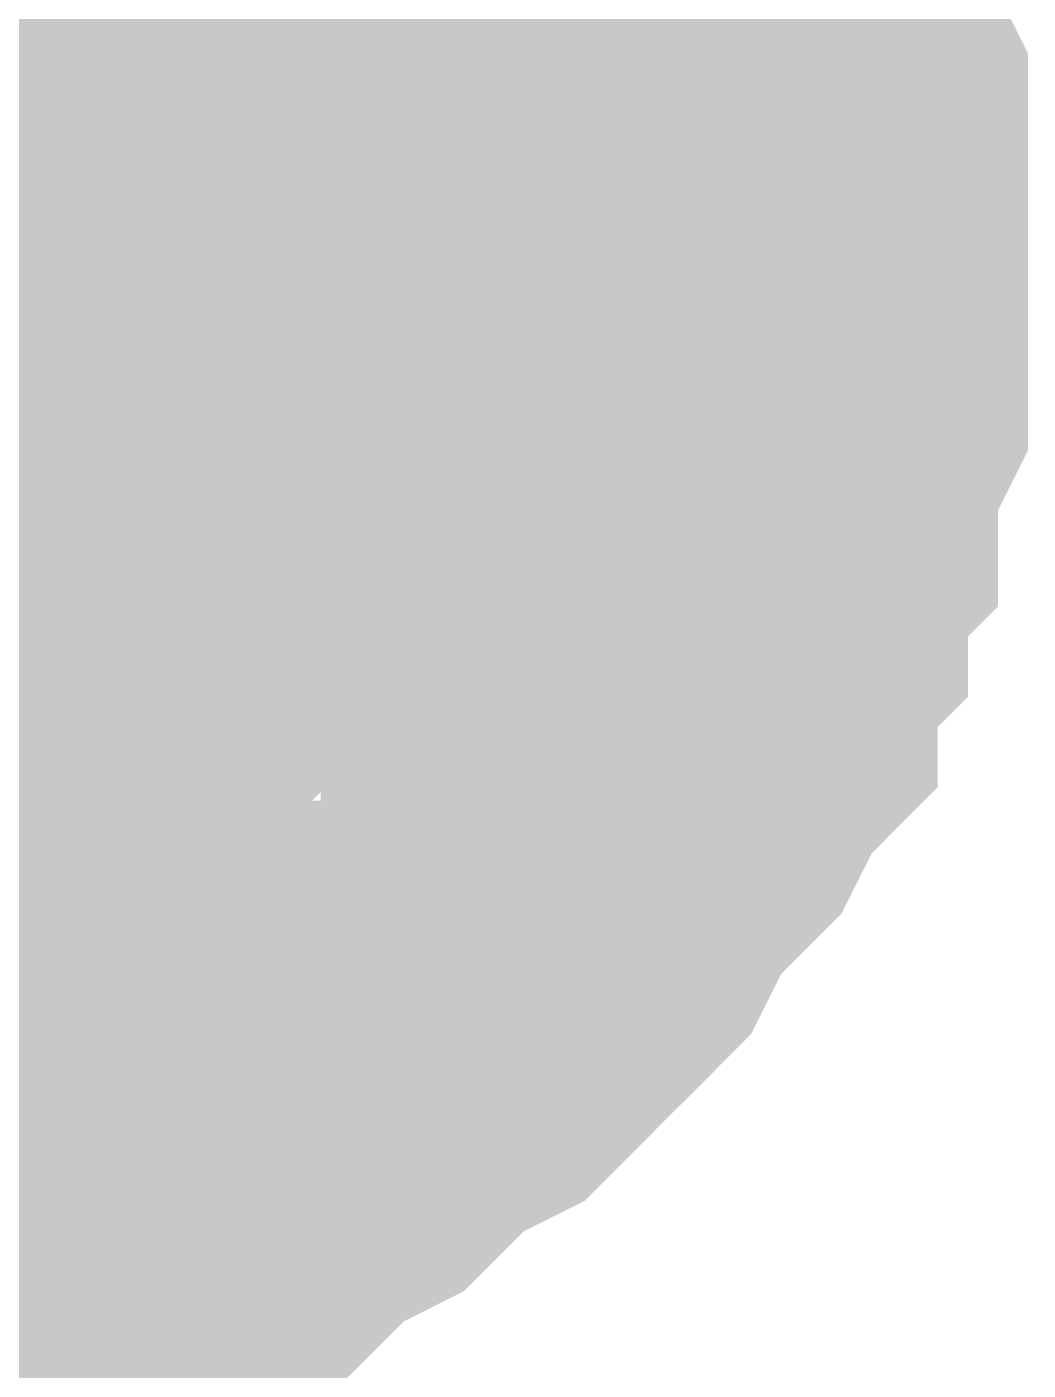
# Model space of a CAD drawing. Header units: inches. Extents: x 0 to 841, y 0 to 594.
# Drawn here: x 505.176 to 505.922, y 231.664 to 232.665 of the extents above; entities that cross this region are included whole.
import ezdxf

# ---------------------------------------------------------------- set-up
doc = ezdxf.new("R2010")
doc.units = ezdxf.units.IN
doc.layers.add('Sheet', color=255, linetype='Continuous')

msp = doc.modelspace()

# ---------------------------------------------------------------- linework, layer by layer
at = {"layer": 'Sheet'}
for points in [[(505.0087, 237.4832, 0.7493, 0.7493, 0), (505.0087, 232.4973, 0.7493, 0.7493, 0)], [(505.6825, 232.8566, 0.2997, 0.2997, 0), (505.7049, 232.8117, 0.2997, 0.2997, 0), (505.7049, 232.7892, 0.2997, 0.2997, 0), (505.7274, 232.7443, 0.2997, 0.2997, 0), (505.7274, 232.7219, 0.2997, 0.2997, 0), (505.7498, 232.677, 0.2997, 0.2997, 0), (505.7498, 232.6545, 0.2997, 0.2997, 0), (505.7723, 232.6096, 0.2997, 0.2997, 0), (505.7723, 232.5647, 0.2997, 0.2997, 0), (505.7723, 232.5422, 0.2997, 0.2997, 0), (505.7723, 232.4973, 0.2997, 0.2997, 0)], [(505.6825, 232.8566, 0.2997, 0.2997, 0), (505.7049, 232.8117, 0.2997, 0.2997, 0), (505.7049, 232.7892, 0.2997, 0.2997, 0), (505.7274, 232.7443, 0.2997, 0.2997, 0), (505.7274, 232.7219, 0.2997, 0.2997, 0), (505.7498, 232.677, 0.2997, 0.2997, 0), (505.7498, 232.6545, 0.2997, 0.2997, 0), (505.7723, 232.6096, 0.2997, 0.2997, 0), (505.7723, 232.5647, 0.2997, 0.2997, 0), (505.7723, 232.5422, 0.2997, 0.2997, 0), (505.7723, 232.4973, 0.2997, 0.2997, 0)], [(505.6825, 232.8566, 0.2997, 0.2997, 0), (505.7049, 232.8117, 0.2997, 0.2997, 0), (505.7049, 232.7892, 0.2997, 0.2997, 0), (505.7274, 232.7443, 0.2997, 0.2997, 0), (505.7274, 232.7219, 0.2997, 0.2997, 0), (505.7498, 232.677, 0.2997, 0.2997, 0), (505.7498, 232.6545, 0.2997, 0.2997, 0), (505.7723, 232.6096, 0.2997, 0.2997, 0), (505.7723, 232.5647, 0.2997, 0.2997, 0), (505.7723, 232.5422, 0.2997, 0.2997, 0), (505.7723, 232.4973, 0.2997, 0.2997, 0)], [(505.6825, 232.8566, 0.2997, 0.2997, 0), (505.7049, 232.8117, 0.2997, 0.2997, 0), (505.7049, 232.7892, 0.2997, 0.2997, 0), (505.7274, 232.7443, 0.2997, 0.2997, 0), (505.7274, 232.7219, 0.2997, 0.2997, 0), (505.7498, 232.677, 0.2997, 0.2997, 0), (505.7498, 232.6545, 0.2997, 0.2997, 0), (505.7723, 232.6096, 0.2997, 0.2997, 0), (505.7723, 232.5647, 0.2997, 0.2997, 0), (505.7723, 232.5422, 0.2997, 0.2997, 0), (505.7723, 232.4973, 0.2997, 0.2997, 0)], [(505.3681, 232.8342, 0.2997, 0.2997, 0), (505.3905, 232.8117, 0.2997, 0.2997, 0), (505.413, 232.7892, 0.2997, 0.2997, 0), (505.413, 232.7668, 0.2997, 0.2997, 0), (505.4354, 232.7443, 0.2997, 0.2997, 0), (505.4354, 232.7219, 0.2997, 0.2997, 0), (505.4579, 232.6994, 0.2997, 0.2997, 0), (505.4579, 232.677, 0.2997, 0.2997, 0), (505.4803, 232.677, 0.2997, 0.2997, 0), (505.4803, 232.632, 0.2997, 0.2997, 0), (505.4803, 232.6096, 0.2997, 0.2997, 0), (505.5028, 232.5871, 0.2997, 0.2997, 0), (505.5028, 232.5647, 0.2997, 0.2997, 0), (505.5028, 232.5422, 0.2997, 0.2997, 0), (505.5028, 232.5197, 0.2997, 0.2997, 0), (505.5028, 232.4973, 0.2997, 0.2997, 0)], [(505.3681, 232.8342, 0.2997, 0.2997, 0), (505.3905, 232.8117, 0.2997, 0.2997, 0), (505.413, 232.7892, 0.2997, 0.2997, 0), (505.413, 232.7668, 0.2997, 0.2997, 0), (505.4354, 232.7443, 0.2997, 0.2997, 0), (505.4354, 232.7219, 0.2997, 0.2997, 0), (505.4579, 232.6994, 0.2997, 0.2997, 0), (505.4579, 232.677, 0.2997, 0.2997, 0), (505.4803, 232.677, 0.2997, 0.2997, 0), (505.4803, 232.632, 0.2997, 0.2997, 0), (505.4803, 232.6096, 0.2997, 0.2997, 0), (505.5028, 232.5871, 0.2997, 0.2997, 0), (505.5028, 232.5647, 0.2997, 0.2997, 0), (505.5028, 232.5422, 0.2997, 0.2997, 0), (505.5028, 232.5197, 0.2997, 0.2997, 0), (505.5028, 232.4973, 0.2997, 0.2997, 0)], [(505.3681, 232.8342, 0.2997, 0.2997, 0), (505.3905, 232.8117, 0.2997, 0.2997, 0), (505.413, 232.7892, 0.2997, 0.2997, 0), (505.413, 232.7668, 0.2997, 0.2997, 0), (505.4354, 232.7443, 0.2997, 0.2997, 0), (505.4354, 232.7219, 0.2997, 0.2997, 0), (505.4579, 232.6994, 0.2997, 0.2997, 0), (505.4579, 232.677, 0.2997, 0.2997, 0), (505.4803, 232.677, 0.2997, 0.2997, 0), (505.4803, 232.632, 0.2997, 0.2997, 0), (505.4803, 232.6096, 0.2997, 0.2997, 0), (505.5028, 232.5871, 0.2997, 0.2997, 0), (505.5028, 232.5647, 0.2997, 0.2997, 0), (505.5028, 232.5422, 0.2997, 0.2997, 0), (505.5028, 232.5197, 0.2997, 0.2997, 0), (505.5028, 232.4973, 0.2997, 0.2997, 0)], [(495.015, 232.4973, 0.7493, 0.7493, 0), (505.0087, 232.4973, 0.7493, 0.7493, 0)], [(505.0087, 232.4973, 0.7493, 0.7493, 0), (505.0087, 226.9948, 0.7493, 0.7493, 0)], [(505.4354, 232.7219, 0.0991, 0.0991, 0), (505.4579, 232.6994, 0.0991, 0.0991, 0), (505.4579, 232.677, 0.0991, 0.0991, 0), (505.4803, 232.677, 0.0991, 0.0991, 0), (505.4803, 232.632, 0.0991, 0.0991, 0), (505.4803, 232.6096, 0.0991, 0.0991, 0), (505.5028, 232.5871, 0.0991, 0.0991, 0), (505.5028, 232.5647, 0.0991, 0.0991, 0), (505.5028, 232.5422, 0.0991, 0.0991, 0), (505.5028, 232.5197, 0.0991, 0.0991, 0), (505.5028, 232.4973, 0.0991, 0.0991, 0)], [(505.4354, 232.7219, 0.0991, 0.0991, 0), (505.4579, 232.6994, 0.0991, 0.0991, 0), (505.4579, 232.677, 0.0991, 0.0991, 0), (505.4803, 232.677, 0.0991, 0.0991, 0), (505.4803, 232.632, 0.0991, 0.0991, 0), (505.4803, 232.6096, 0.0991, 0.0991, 0), (505.5028, 232.5871, 0.0991, 0.0991, 0), (505.5028, 232.5647, 0.0991, 0.0991, 0), (505.5028, 232.5422, 0.0991, 0.0991, 0), (505.5028, 232.5197, 0.0991, 0.0991, 0), (505.5028, 232.4973, 0.0991, 0.0991, 0)], [(505.4354, 232.7219, 0.0991, 0.0991, 0), (505.4579, 232.6994, 0.0991, 0.0991, 0), (505.4579, 232.677, 0.0991, 0.0991, 0), (505.4803, 232.677, 0.0991, 0.0991, 0), (505.4803, 232.632, 0.0991, 0.0991, 0), (505.4803, 232.6096, 0.0991, 0.0991, 0), (505.5028, 232.5871, 0.0991, 0.0991, 0), (505.5028, 232.5647, 0.0991, 0.0991, 0), (505.5028, 232.5422, 0.0991, 0.0991, 0), (505.5028, 232.5197, 0.0991, 0.0991, 0), (505.5028, 232.4973, 0.0991, 0.0991, 0)], [(505.7274, 232.7219, 0.0991, 0.0991, 0), (505.7498, 232.677, 0.0991, 0.0991, 0), (505.7498, 232.6545, 0.0991, 0.0991, 0), (505.7723, 232.6096, 0.0991, 0.0991, 0), (505.7723, 232.5647, 0.0991, 0.0991, 0), (505.7723, 232.5422, 0.0991, 0.0991, 0), (505.7723, 232.4973, 0.0991, 0.0991, 0)], [(505.7274, 232.7219, 0.0991, 0.0991, 0), (505.7498, 232.677, 0.0991, 0.0991, 0), (505.7498, 232.6545, 0.0991, 0.0991, 0), (505.7723, 232.6096, 0.0991, 0.0991, 0), (505.7723, 232.5647, 0.0991, 0.0991, 0), (505.7723, 232.5422, 0.0991, 0.0991, 0), (505.7723, 232.4973, 0.0991, 0.0991, 0)], [(505.7274, 232.7219, 0.0991, 0.0991, 0), (505.7498, 232.677, 0.0991, 0.0991, 0), (505.7498, 232.6545, 0.0991, 0.0991, 0), (505.7723, 232.6096, 0.0991, 0.0991, 0), (505.7723, 232.5647, 0.0991, 0.0991, 0), (505.7723, 232.5422, 0.0991, 0.0991, 0), (505.7723, 232.4973, 0.0991, 0.0991, 0)], [(505.7274, 232.7219, 0.0991, 0.0991, 0), (505.7498, 232.677, 0.0991, 0.0991, 0), (505.7498, 232.6545, 0.0991, 0.0991, 0), (505.7723, 232.6096, 0.0991, 0.0991, 0), (505.7723, 232.5647, 0.0991, 0.0991, 0), (505.7723, 232.5422, 0.0991, 0.0991, 0), (505.7723, 232.4973, 0.0991, 0.0991, 0)], [(505.7723, 232.4973, 0.2997, 0.2997, 0), (505.7723, 232.4524, 0.2997, 0.2997, 0), (505.7723, 232.4074, 0.2997, 0.2997, 0), (505.7723, 232.385, 0.2997, 0.2997, 0), (505.7498, 232.3401, 0.2997, 0.2997, 0), (505.7498, 232.2951, 0.2997, 0.2997, 0), (505.7274, 232.2727, 0.2997, 0.2997, 0), (505.7274, 232.2278, 0.2997, 0.2997, 0), (505.7049, 232.2053, 0.2997, 0.2997, 0), (505.7049, 232.1604, 0.2997, 0.2997, 0), (505.6825, 232.1379, 0.2997, 0.2997, 0), (505.66, 232.093, 0.2997, 0.2997, 0), (505.6376, 232.0706, 0.2997, 0.2997, 0), (505.6151, 232.0481, 0.2997, 0.2997, 0), (505.5926, 232.0032, 0.2997, 0.2997, 0), (505.5702, 231.9807, 0.2997, 0.2997, 0), (505.5477, 231.9583, 0.2997, 0.2997, 0), (505.5253, 231.9358, 0.2997, 0.2997, 0), (505.5028, 231.9133, 0.2997, 0.2997, 0), (505.4579, 231.8909, 0.2997, 0.2997, 0), (505.4354, 231.8684, 0.2997, 0.2997, 0), (505.413, 231.846, 0.2997, 0.2997, 0), (505.3681, 231.8235, 0.2997, 0.2997, 0), (505.3456, 231.801, 0.2997, 0.2997, 0), (505.3007, 231.801, 0.2997, 0.2997, 0), (505.2782, 231.7786, 0.2997, 0.2997, 0), (505.2333, 231.7786, 0.2997, 0.2997, 0), (505.2109, 231.7561, 0.2997, 0.2997, 0), (505.1659, 231.7561, 0.2997, 0.2997, 0), (505.121, 231.7337, 0.2997, 0.2997, 0), (505.0986, 231.7337, 0.2997, 0.2997, 0), (505.0536, 231.7337, 0.2997, 0.2997, 0), (505.0087, 231.7337, 0.2997, 0.2997, 0)], [(505.7723, 232.4973, 0.2997, 0.2997, 0), (505.7723, 232.4524, 0.2997, 0.2997, 0), (505.7723, 232.4074, 0.2997, 0.2997, 0), (505.7723, 232.385, 0.2997, 0.2997, 0), (505.7498, 232.3401, 0.2997, 0.2997, 0), (505.7498, 232.2951, 0.2997, 0.2997, 0), (505.7274, 232.2727, 0.2997, 0.2997, 0), (505.7274, 232.2278, 0.2997, 0.2997, 0), (505.7049, 232.2053, 0.2997, 0.2997, 0), (505.7049, 232.1604, 0.2997, 0.2997, 0), (505.6825, 232.1379, 0.2997, 0.2997, 0), (505.66, 232.093, 0.2997, 0.2997, 0), (505.6376, 232.0706, 0.2997, 0.2997, 0), (505.6151, 232.0481, 0.2997, 0.2997, 0), (505.5926, 232.0032, 0.2997, 0.2997, 0), (505.5702, 231.9807, 0.2997, 0.2997, 0), (505.5477, 231.9583, 0.2997, 0.2997, 0), (505.5253, 231.9358, 0.2997, 0.2997, 0), (505.5028, 231.9133, 0.2997, 0.2997, 0), (505.4579, 231.8909, 0.2997, 0.2997, 0), (505.4354, 231.8684, 0.2997, 0.2997, 0), (505.413, 231.846, 0.2997, 0.2997, 0), (505.3681, 231.8235, 0.2997, 0.2997, 0), (505.3456, 231.801, 0.2997, 0.2997, 0), (505.3007, 231.801, 0.2997, 0.2997, 0), (505.2782, 231.7786, 0.2997, 0.2997, 0), (505.2333, 231.7786, 0.2997, 0.2997, 0), (505.2109, 231.7561, 0.2997, 0.2997, 0), (505.1659, 231.7561, 0.2997, 0.2997, 0), (505.121, 231.7337, 0.2997, 0.2997, 0), (505.0986, 231.7337, 0.2997, 0.2997, 0), (505.0536, 231.7337, 0.2997, 0.2997, 0), (505.0087, 231.7337, 0.2997, 0.2997, 0)], [(505.7723, 232.4973, 0.2997, 0.2997, 0), (505.7723, 232.4524, 0.2997, 0.2997, 0), (505.7723, 232.4074, 0.2997, 0.2997, 0), (505.7723, 232.385, 0.2997, 0.2997, 0), (505.7498, 232.3401, 0.2997, 0.2997, 0), (505.7498, 232.2951, 0.2997, 0.2997, 0), (505.7274, 232.2727, 0.2997, 0.2997, 0), (505.7274, 232.2278, 0.2997, 0.2997, 0), (505.7049, 232.2053, 0.2997, 0.2997, 0), (505.7049, 232.1604, 0.2997, 0.2997, 0), (505.6825, 232.1379, 0.2997, 0.2997, 0), (505.66, 232.093, 0.2997, 0.2997, 0), (505.6376, 232.0706, 0.2997, 0.2997, 0), (505.6151, 232.0481, 0.2997, 0.2997, 0), (505.5926, 232.0032, 0.2997, 0.2997, 0), (505.5702, 231.9807, 0.2997, 0.2997, 0), (505.5477, 231.9583, 0.2997, 0.2997, 0), (505.5253, 231.9358, 0.2997, 0.2997, 0), (505.5028, 231.9133, 0.2997, 0.2997, 0), (505.4579, 231.8909, 0.2997, 0.2997, 0), (505.4354, 231.8684, 0.2997, 0.2997, 0), (505.413, 231.846, 0.2997, 0.2997, 0), (505.3681, 231.8235, 0.2997, 0.2997, 0), (505.3456, 231.801, 0.2997, 0.2997, 0), (505.3007, 231.801, 0.2997, 0.2997, 0), (505.2782, 231.7786, 0.2997, 0.2997, 0), (505.2333, 231.7786, 0.2997, 0.2997, 0), (505.2109, 231.7561, 0.2997, 0.2997, 0), (505.1659, 231.7561, 0.2997, 0.2997, 0), (505.121, 231.7337, 0.2997, 0.2997, 0), (505.0986, 231.7337, 0.2997, 0.2997, 0), (505.0536, 231.7337, 0.2997, 0.2997, 0), (505.0087, 231.7337, 0.2997, 0.2997, 0)], [(505.7723, 232.4973, 0.2997, 0.2997, 0), (505.7723, 232.4524, 0.2997, 0.2997, 0), (505.7723, 232.4074, 0.2997, 0.2997, 0), (505.7723, 232.385, 0.2997, 0.2997, 0), (505.7498, 232.3401, 0.2997, 0.2997, 0), (505.7498, 232.2951, 0.2997, 0.2997, 0), (505.7274, 232.2727, 0.2997, 0.2997, 0), (505.7274, 232.2278, 0.2997, 0.2997, 0), (505.7049, 232.2053, 0.2997, 0.2997, 0), (505.7049, 232.1604, 0.2997, 0.2997, 0), (505.6825, 232.1379, 0.2997, 0.2997, 0), (505.66, 232.093, 0.2997, 0.2997, 0), (505.6376, 232.0706, 0.2997, 0.2997, 0), (505.6151, 232.0481, 0.2997, 0.2997, 0), (505.5926, 232.0032, 0.2997, 0.2997, 0), (505.5702, 231.9807, 0.2997, 0.2997, 0), (505.5477, 231.9583, 0.2997, 0.2997, 0), (505.5253, 231.9358, 0.2997, 0.2997, 0), (505.5028, 231.9133, 0.2997, 0.2997, 0), (505.4579, 231.8909, 0.2997, 0.2997, 0), (505.4354, 231.8684, 0.2997, 0.2997, 0), (505.413, 231.846, 0.2997, 0.2997, 0), (505.3681, 231.8235, 0.2997, 0.2997, 0), (505.3456, 231.801, 0.2997, 0.2997, 0), (505.3007, 231.801, 0.2997, 0.2997, 0), (505.2782, 231.7786, 0.2997, 0.2997, 0), (505.2333, 231.7786, 0.2997, 0.2997, 0), (505.2109, 231.7561, 0.2997, 0.2997, 0), (505.1659, 231.7561, 0.2997, 0.2997, 0), (505.121, 231.7337, 0.2997, 0.2997, 0), (505.0986, 231.7337, 0.2997, 0.2997, 0), (505.0536, 231.7337, 0.2997, 0.2997, 0), (505.0087, 231.7337, 0.2997, 0.2997, 0)], [(505.5028, 232.4973, 0.2997, 0.2997, 0), (505.5028, 232.4748, 0.2997, 0.2997, 0), (505.5028, 232.4524, 0.2997, 0.2997, 0), (505.5028, 232.4074, 0.2997, 0.2997, 0), (505.5028, 232.385, 0.2997, 0.2997, 0), (505.4803, 232.3625, 0.2997, 0.2997, 0), (505.4803, 232.3401, 0.2997, 0.2997, 0), (505.4803, 232.3176, 0.2997, 0.2997, 0), (505.4579, 232.2951, 0.2997, 0.2997, 0), (505.4579, 232.2727, 0.2997, 0.2997, 0), (505.4354, 232.2502, 0.2997, 0.2997, 0), (505.4354, 232.2278, 0.2997, 0.2997, 0), (505.413, 232.2053, 0.2997, 0.2997, 0), (505.413, 232.1828, 0.2997, 0.2997, 0), (505.3905, 232.1604, 0.2997, 0.2997, 0), (505.3681, 232.1379, 0.2997, 0.2997, 0), (505.3456, 232.1379, 0.2997, 0.2997, 0), (505.3456, 232.1155, 0.2997, 0.2997, 0), (505.3231, 232.093, 0.2997, 0.2997, 0), (505.3007, 232.0706, 0.2997, 0.2997, 0), (505.2782, 232.0706, 0.2997, 0.2997, 0), (505.2558, 232.0481, 0.2997, 0.2997, 0), (505.2333, 232.0481, 0.2997, 0.2997, 0), (505.2109, 232.0256, 0.2997, 0.2997, 0), (505.2109, 232.0256, 0.2997, 0.2997, 0), (505.1884, 232.0032, 0.2997, 0.2997, 0), (505.1435, 232.0032, 0.2997, 0.2997, 0), (505.121, 232.0032, 0.2997, 0.2997, 0), (505.0986, 231.9807, 0.2997, 0.2997, 0), (505.0761, 231.9807, 0.2997, 0.2997, 0), (505.0536, 231.9807, 0.2997, 0.2997, 0), (505.0312, 231.9807, 0.2997, 0.2997, 0), (505.0087, 231.9807, 0.2997, 0.2997, 0)], [(505.5028, 232.4973, 0.2997, 0.2997, 0), (505.5028, 232.4748, 0.2997, 0.2997, 0), (505.5028, 232.4524, 0.2997, 0.2997, 0), (505.5028, 232.4074, 0.2997, 0.2997, 0), (505.5028, 232.385, 0.2997, 0.2997, 0), (505.4803, 232.3625, 0.2997, 0.2997, 0), (505.4803, 232.3401, 0.2997, 0.2997, 0), (505.4803, 232.3176, 0.2997, 0.2997, 0), (505.4579, 232.2951, 0.2997, 0.2997, 0), (505.4579, 232.2727, 0.2997, 0.2997, 0), (505.4354, 232.2502, 0.2997, 0.2997, 0), (505.4354, 232.2278, 0.2997, 0.2997, 0), (505.413, 232.2053, 0.2997, 0.2997, 0), (505.413, 232.1828, 0.2997, 0.2997, 0), (505.3905, 232.1604, 0.2997, 0.2997, 0), (505.3681, 232.1379, 0.2997, 0.2997, 0), (505.3456, 232.1379, 0.2997, 0.2997, 0), (505.3456, 232.1155, 0.2997, 0.2997, 0), (505.3231, 232.093, 0.2997, 0.2997, 0), (505.3007, 232.0706, 0.2997, 0.2997, 0), (505.2782, 232.0706, 0.2997, 0.2997, 0), (505.2558, 232.0481, 0.2997, 0.2997, 0), (505.2333, 232.0481, 0.2997, 0.2997, 0), (505.2109, 232.0256, 0.2997, 0.2997, 0), (505.2109, 232.0256, 0.2997, 0.2997, 0), (505.1884, 232.0032, 0.2997, 0.2997, 0), (505.1435, 232.0032, 0.2997, 0.2997, 0), (505.121, 232.0032, 0.2997, 0.2997, 0), (505.0986, 231.9807, 0.2997, 0.2997, 0), (505.0761, 231.9807, 0.2997, 0.2997, 0), (505.0536, 231.9807, 0.2997, 0.2997, 0), (505.0312, 231.9807, 0.2997, 0.2997, 0), (505.0087, 231.9807, 0.2997, 0.2997, 0)], [(505.5028, 232.4973, 0.2997, 0.2997, 0), (505.5028, 232.4748, 0.2997, 0.2997, 0), (505.5028, 232.4524, 0.2997, 0.2997, 0), (505.5028, 232.4074, 0.2997, 0.2997, 0), (505.5028, 232.385, 0.2997, 0.2997, 0), (505.4803, 232.3625, 0.2997, 0.2997, 0), (505.4803, 232.3401, 0.2997, 0.2997, 0), (505.4803, 232.3176, 0.2997, 0.2997, 0), (505.4579, 232.2951, 0.2997, 0.2997, 0), (505.4579, 232.2727, 0.2997, 0.2997, 0), (505.4354, 232.2502, 0.2997, 0.2997, 0), (505.4354, 232.2278, 0.2997, 0.2997, 0), (505.413, 232.2053, 0.2997, 0.2997, 0), (505.413, 232.1828, 0.2997, 0.2997, 0), (505.3905, 232.1604, 0.2997, 0.2997, 0), (505.3681, 232.1379, 0.2997, 0.2997, 0), (505.3456, 232.1379, 0.2997, 0.2997, 0), (505.3456, 232.1155, 0.2997, 0.2997, 0), (505.3231, 232.093, 0.2997, 0.2997, 0), (505.3007, 232.0706, 0.2997, 0.2997, 0), (505.2782, 232.0706, 0.2997, 0.2997, 0), (505.2558, 232.0481, 0.2997, 0.2997, 0), (505.2333, 232.0481, 0.2997, 0.2997, 0), (505.2109, 232.0256, 0.2997, 0.2997, 0), (505.2109, 232.0256, 0.2997, 0.2997, 0), (505.1884, 232.0032, 0.2997, 0.2997, 0), (505.1435, 232.0032, 0.2997, 0.2997, 0), (505.121, 232.0032, 0.2997, 0.2997, 0), (505.0986, 231.9807, 0.2997, 0.2997, 0), (505.0761, 231.9807, 0.2997, 0.2997, 0), (505.0536, 231.9807, 0.2997, 0.2997, 0), (505.0312, 231.9807, 0.2997, 0.2997, 0), (505.0087, 231.9807, 0.2997, 0.2997, 0)], [(505.5028, 232.4973, 0.2997, 0.2997, 0), (505.5028, 232.4973, 0.2997, 0.2997, 0), (505.5028, 232.4973, 0.2997, 0.2997, 0), (505.5028, 232.4973, 0.2997, 0.2997, 0), (505.5028, 232.4973, 0.2997, 0.2997, 0), (505.5028, 232.4973, 0.2997, 0.2997, 0), (505.5028, 232.4973, 0.2997, 0.2997, 0), (505.5028, 232.4973, 0.2997, 0.2997, 0), (505.5028, 232.4973, 0.2997, 0.2997, 0), (505.5028, 232.4973, 0.2997, 0.2997, 0), (505.5028, 232.4973, 0.2997, 0.2997, 0), (505.5028, 232.4973, 0.2997, 0.2997, 0), (505.5028, 232.4973, 0.2997, 0.2997, 0), (505.5028, 232.4973, 0.2997, 0.2997, 0), (505.5028, 232.4973, 0.2997, 0.2997, 0), (505.5028, 232.4973, 0.2997, 0.2997, 0), (505.5028, 232.4973, 0.2997, 0.2997, 0), (505.5028, 232.4973, 0.2997, 0.2997, 0), (505.5028, 232.4973, 0.2997, 0.2997, 0), (505.5028, 232.4973, 0.2997, 0.2997, 0), (505.5028, 232.4973, 0.2997, 0.2997, 0), (505.5028, 232.4973, 0.2997, 0.2997, 0), (505.5028, 232.4973, 0.2997, 0.2997, 0), (505.5028, 232.4973, 0.2997, 0.2997, 0), (505.5028, 232.4973, 0.2997, 0.2997, 0), (505.5028, 232.4973, 0.2997, 0.2997, 0), (505.5028, 232.4973, 0.2997, 0.2997, 0), (505.5028, 232.4973, 0.2997, 0.2997, 0), (505.5028, 232.4973, 0.2997, 0.2997, 0), (505.5028, 232.4973, 0.2997, 0.2997, 0), (505.5028, 232.4973, 0.2997, 0.2997, 0), (505.5028, 232.4973, 0.2997, 0.2997, 0), (505.5028, 232.4973, 0.2997, 0.2997, 0)], [(505.5028, 232.4973, 0.2997, 0.2997, 0), (505.5028, 232.4973, 0.2997, 0.2997, 0)], [(505.5028, 232.4973, 0.2997, 0.2997, 0), (505.5028, 232.4973, 0.2997, 0.2997, 0), (505.5028, 232.4973, 0.2997, 0.2997, 0), (505.5028, 232.4973, 0.2997, 0.2997, 0), (505.5028, 232.4973, 0.2997, 0.2997, 0), (505.5028, 232.4973, 0.2997, 0.2997, 0), (505.5028, 232.4973, 0.2997, 0.2997, 0), (505.5028, 232.4973, 0.2997, 0.2997, 0), (505.5028, 232.4973, 0.2997, 0.2997, 0), (505.5028, 232.4973, 0.2997, 0.2997, 0), (505.5028, 232.4973, 0.2997, 0.2997, 0), (505.5028, 232.4973, 0.2997, 0.2997, 0), (505.5028, 232.4973, 0.2997, 0.2997, 0), (505.5028, 232.4973, 0.2997, 0.2997, 0), (505.5028, 232.4973, 0.2997, 0.2997, 0), (505.5028, 232.4973, 0.2997, 0.2997, 0), (505.5028, 232.4973, 0.2997, 0.2997, 0), (505.5028, 232.4973, 0.2997, 0.2997, 0), (505.5028, 232.4973, 0.2997, 0.2997, 0), (505.5028, 232.4973, 0.2997, 0.2997, 0), (505.5028, 232.4973, 0.2997, 0.2997, 0), (505.5028, 232.4973, 0.2997, 0.2997, 0), (505.5028, 232.4973, 0.2997, 0.2997, 0), (505.5028, 232.4973, 0.2997, 0.2997, 0), (505.5028, 232.4973, 0.2997, 0.2997, 0), (505.5028, 232.4973, 0.2997, 0.2997, 0), (505.5028, 232.4973, 0.2997, 0.2997, 0), (505.5028, 232.4973, 0.2997, 0.2997, 0), (505.5028, 232.4973, 0.2997, 0.2997, 0), (505.5028, 232.4973, 0.2997, 0.2997, 0), (505.5028, 232.4973, 0.2997, 0.2997, 0), (505.5028, 232.4973, 0.2997, 0.2997, 0), (505.5028, 232.4973, 0.2997, 0.2997, 0)], [(505.5028, 232.4973, 0.2997, 0.2997, 0), (505.5028, 232.4973, 0.2997, 0.2997, 0)], [(505.5028, 232.4973, 0.2997, 0.2997, 0), (505.5028, 232.4973, 0.2997, 0.2997, 0), (505.5028, 232.4973, 0.2997, 0.2997, 0), (505.5028, 232.4973, 0.2997, 0.2997, 0), (505.5028, 232.4973, 0.2997, 0.2997, 0), (505.5028, 232.4973, 0.2997, 0.2997, 0), (505.5028, 232.4973, 0.2997, 0.2997, 0), (505.5028, 232.4973, 0.2997, 0.2997, 0), (505.5028, 232.4973, 0.2997, 0.2997, 0), (505.5028, 232.4973, 0.2997, 0.2997, 0), (505.5028, 232.4973, 0.2997, 0.2997, 0), (505.5028, 232.4973, 0.2997, 0.2997, 0), (505.5028, 232.4973, 0.2997, 0.2997, 0), (505.5028, 232.4973, 0.2997, 0.2997, 0), (505.5028, 232.4973, 0.2997, 0.2997, 0), (505.5028, 232.4973, 0.2997, 0.2997, 0), (505.5028, 232.4973, 0.2997, 0.2997, 0), (505.5028, 232.4973, 0.2997, 0.2997, 0), (505.5028, 232.4973, 0.2997, 0.2997, 0), (505.5028, 232.4973, 0.2997, 0.2997, 0), (505.5028, 232.4973, 0.2997, 0.2997, 0), (505.5028, 232.4973, 0.2997, 0.2997, 0), (505.5028, 232.4973, 0.2997, 0.2997, 0), (505.5028, 232.4973, 0.2997, 0.2997, 0), (505.5028, 232.4973, 0.2997, 0.2997, 0), (505.5028, 232.4973, 0.2997, 0.2997, 0), (505.5028, 232.4973, 0.2997, 0.2997, 0), (505.5028, 232.4973, 0.2997, 0.2997, 0), (505.5028, 232.4973, 0.2997, 0.2997, 0), (505.5028, 232.4973, 0.2997, 0.2997, 0), (505.5028, 232.4973, 0.2997, 0.2997, 0), (505.5028, 232.4973, 0.2997, 0.2997, 0), (505.5028, 232.4973, 0.2997, 0.2997, 0)], [(505.5028, 232.4973, 0.2997, 0.2997, 0), (505.5028, 232.4973, 0.2997, 0.2997, 0)], [(505.7723, 232.4973, 0.2997, 0.2997, 0), (505.7723, 232.4973, 0.2997, 0.2997, 0), (505.7723, 232.4973, 0.2997, 0.2997, 0), (505.7723, 232.4973, 0.2997, 0.2997, 0), (505.7723, 232.4973, 0.2997, 0.2997, 0), (505.7723, 232.4973, 0.2997, 0.2997, 0), (505.7723, 232.4973, 0.2997, 0.2997, 0), (505.7723, 232.4973, 0.2997, 0.2997, 0), (505.7723, 232.4973, 0.2997, 0.2997, 0), (505.7723, 232.4973, 0.2997, 0.2997, 0), (505.7723, 232.4973, 0.2997, 0.2997, 0), (505.7723, 232.4973, 0.2997, 0.2997, 0), (505.7723, 232.4973, 0.2997, 0.2997, 0), (505.7723, 232.4973, 0.2997, 0.2997, 0), (505.7723, 232.4973, 0.2997, 0.2997, 0), (505.7723, 232.4973, 0.2997, 0.2997, 0), (505.7723, 232.4973, 0.2997, 0.2997, 0), (505.7723, 232.4973, 0.2997, 0.2997, 0), (505.7723, 232.4973, 0.2997, 0.2997, 0), (505.7723, 232.4973, 0.2997, 0.2997, 0), (505.7723, 232.4973, 0.2997, 0.2997, 0), (505.7723, 232.4973, 0.2997, 0.2997, 0), (505.7723, 232.4973, 0.2997, 0.2997, 0), (505.7723, 232.4973, 0.2997, 0.2997, 0), (505.7723, 232.4973, 0.2997, 0.2997, 0), (505.7723, 232.4973, 0.2997, 0.2997, 0), (505.7723, 232.4973, 0.2997, 0.2997, 0), (505.7723, 232.4973, 0.2997, 0.2997, 0), (505.7723, 232.4973, 0.2997, 0.2997, 0), (505.7723, 232.4973, 0.2997, 0.2997, 0), (505.7723, 232.4973, 0.2997, 0.2997, 0), (505.7723, 232.4973, 0.2997, 0.2997, 0), (505.7723, 232.4973, 0.2997, 0.2997, 0)], [(505.7723, 232.4973, 0.2997, 0.2997, 0), (505.7723, 232.4973, 0.2997, 0.2997, 0)], [(505.7723, 232.4973, 0.2997, 0.2997, 0), (505.7723, 232.4973, 0.2997, 0.2997, 0), (505.7723, 232.4973, 0.2997, 0.2997, 0), (505.7723, 232.4973, 0.2997, 0.2997, 0), (505.7723, 232.4973, 0.2997, 0.2997, 0), (505.7723, 232.4973, 0.2997, 0.2997, 0), (505.7723, 232.4973, 0.2997, 0.2997, 0), (505.7723, 232.4973, 0.2997, 0.2997, 0), (505.7723, 232.4973, 0.2997, 0.2997, 0), (505.7723, 232.4973, 0.2997, 0.2997, 0), (505.7723, 232.4973, 0.2997, 0.2997, 0), (505.7723, 232.4973, 0.2997, 0.2997, 0), (505.7723, 232.4973, 0.2997, 0.2997, 0), (505.7723, 232.4973, 0.2997, 0.2997, 0), (505.7723, 232.4973, 0.2997, 0.2997, 0), (505.7723, 232.4973, 0.2997, 0.2997, 0), (505.7723, 232.4973, 0.2997, 0.2997, 0), (505.7723, 232.4973, 0.2997, 0.2997, 0), (505.7723, 232.4973, 0.2997, 0.2997, 0), (505.7723, 232.4973, 0.2997, 0.2997, 0), (505.7723, 232.4973, 0.2997, 0.2997, 0), (505.7723, 232.4973, 0.2997, 0.2997, 0), (505.7723, 232.4973, 0.2997, 0.2997, 0), (505.7723, 232.4973, 0.2997, 0.2997, 0), (505.7723, 232.4973, 0.2997, 0.2997, 0), (505.7723, 232.4973, 0.2997, 0.2997, 0), (505.7723, 232.4973, 0.2997, 0.2997, 0), (505.7723, 232.4973, 0.2997, 0.2997, 0), (505.7723, 232.4973, 0.2997, 0.2997, 0), (505.7723, 232.4973, 0.2997, 0.2997, 0), (505.7723, 232.4973, 0.2997, 0.2997, 0), (505.7723, 232.4973, 0.2997, 0.2997, 0), (505.7723, 232.4973, 0.2997, 0.2997, 0)], [(505.7723, 232.4973, 0.2997, 0.2997, 0), (505.7723, 232.4973, 0.2997, 0.2997, 0)], [(505.7723, 232.4973, 0.2997, 0.2997, 0), (505.7723, 232.4973, 0.2997, 0.2997, 0), (505.7723, 232.4973, 0.2997, 0.2997, 0), (505.7723, 232.4973, 0.2997, 0.2997, 0), (505.7723, 232.4973, 0.2997, 0.2997, 0), (505.7723, 232.4973, 0.2997, 0.2997, 0), (505.7723, 232.4973, 0.2997, 0.2997, 0), (505.7723, 232.4973, 0.2997, 0.2997, 0), (505.7723, 232.4973, 0.2997, 0.2997, 0), (505.7723, 232.4973, 0.2997, 0.2997, 0), (505.7723, 232.4973, 0.2997, 0.2997, 0), (505.7723, 232.4973, 0.2997, 0.2997, 0), (505.7723, 232.4973, 0.2997, 0.2997, 0), (505.7723, 232.4973, 0.2997, 0.2997, 0), (505.7723, 232.4973, 0.2997, 0.2997, 0), (505.7723, 232.4973, 0.2997, 0.2997, 0), (505.7723, 232.4973, 0.2997, 0.2997, 0), (505.7723, 232.4973, 0.2997, 0.2997, 0), (505.7723, 232.4973, 0.2997, 0.2997, 0), (505.7723, 232.4973, 0.2997, 0.2997, 0), (505.7723, 232.4973, 0.2997, 0.2997, 0), (505.7723, 232.4973, 0.2997, 0.2997, 0), (505.7723, 232.4973, 0.2997, 0.2997, 0), (505.7723, 232.4973, 0.2997, 0.2997, 0), (505.7723, 232.4973, 0.2997, 0.2997, 0), (505.7723, 232.4973, 0.2997, 0.2997, 0), (505.7723, 232.4973, 0.2997, 0.2997, 0), (505.7723, 232.4973, 0.2997, 0.2997, 0), (505.7723, 232.4973, 0.2997, 0.2997, 0), (505.7723, 232.4973, 0.2997, 0.2997, 0), (505.7723, 232.4973, 0.2997, 0.2997, 0), (505.7723, 232.4973, 0.2997, 0.2997, 0), (505.7723, 232.4973, 0.2997, 0.2997, 0)], [(505.7723, 232.4973, 0.2997, 0.2997, 0), (505.7723, 232.4973, 0.2997, 0.2997, 0)], [(505.7723, 232.4973, 0.2997, 0.2997, 0), (505.7723, 232.4973, 0.2997, 0.2997, 0), (505.7723, 232.4973, 0.2997, 0.2997, 0), (505.7723, 232.4973, 0.2997, 0.2997, 0), (505.7723, 232.4973, 0.2997, 0.2997, 0), (505.7723, 232.4973, 0.2997, 0.2997, 0), (505.7723, 232.4973, 0.2997, 0.2997, 0), (505.7723, 232.4973, 0.2997, 0.2997, 0), (505.7723, 232.4973, 0.2997, 0.2997, 0), (505.7723, 232.4973, 0.2997, 0.2997, 0), (505.7723, 232.4973, 0.2997, 0.2997, 0), (505.7723, 232.4973, 0.2997, 0.2997, 0), (505.7723, 232.4973, 0.2997, 0.2997, 0), (505.7723, 232.4973, 0.2997, 0.2997, 0), (505.7723, 232.4973, 0.2997, 0.2997, 0), (505.7723, 232.4973, 0.2997, 0.2997, 0), (505.7723, 232.4973, 0.2997, 0.2997, 0), (505.7723, 232.4973, 0.2997, 0.2997, 0), (505.7723, 232.4973, 0.2997, 0.2997, 0), (505.7723, 232.4973, 0.2997, 0.2997, 0), (505.7723, 232.4973, 0.2997, 0.2997, 0), (505.7723, 232.4973, 0.2997, 0.2997, 0), (505.7723, 232.4973, 0.2997, 0.2997, 0), (505.7723, 232.4973, 0.2997, 0.2997, 0), (505.7723, 232.4973, 0.2997, 0.2997, 0), (505.7723, 232.4973, 0.2997, 0.2997, 0), (505.7723, 232.4973, 0.2997, 0.2997, 0), (505.7723, 232.4973, 0.2997, 0.2997, 0), (505.7723, 232.4973, 0.2997, 0.2997, 0), (505.7723, 232.4973, 0.2997, 0.2997, 0), (505.7723, 232.4973, 0.2997, 0.2997, 0), (505.7723, 232.4973, 0.2997, 0.2997, 0), (505.7723, 232.4973, 0.2997, 0.2997, 0)], [(505.7723, 232.4973, 0.2997, 0.2997, 0), (505.7723, 232.4973, 0.2997, 0.2997, 0)], [(505.7723, 232.4973, 0.0991, 0.0991, 0), (505.7723, 232.4524, 0.0991, 0.0991, 0), (505.7723, 232.4074, 0.0991, 0.0991, 0), (505.7723, 232.385, 0.0991, 0.0991, 0), (505.7498, 232.3401, 0.0991, 0.0991, 0), (505.7498, 232.2951, 0.0991, 0.0991, 0), (505.7274, 232.2727, 0.0991, 0.0991, 0), (505.7274, 232.2278, 0.0991, 0.0991, 0), (505.7049, 232.2053, 0.0991, 0.0991, 0), (505.7049, 232.1604, 0.0991, 0.0991, 0), (505.6825, 232.1379, 0.0991, 0.0991, 0), (505.66, 232.093, 0.0991, 0.0991, 0), (505.6376, 232.0706, 0.0991, 0.0991, 0), (505.6151, 232.0481, 0.0991, 0.0991, 0), (505.5926, 232.0032, 0.0991, 0.0991, 0), (505.5702, 231.9807, 0.0991, 0.0991, 0), (505.5477, 231.9583, 0.0991, 0.0991, 0), (505.5253, 231.9358, 0.0991, 0.0991, 0), (505.5028, 231.9133, 0.0991, 0.0991, 0), (505.4579, 231.8909, 0.0991, 0.0991, 0), (505.4354, 231.8684, 0.0991, 0.0991, 0), (505.413, 231.846, 0.0991, 0.0991, 0), (505.3681, 231.8235, 0.0991, 0.0991, 0), (505.3456, 231.801, 0.0991, 0.0991, 0), (505.3007, 231.801, 0.0991, 0.0991, 0), (505.2782, 231.7786, 0.0991, 0.0991, 0), (505.2333, 231.7786, 0.0991, 0.0991, 0), (505.2109, 231.7561, 0.0991, 0.0991, 0), (505.1659, 231.7561, 0.0991, 0.0991, 0), (505.121, 231.7337, 0.0991, 0.0991, 0)], [(505.7723, 232.4973, 0.0991, 0.0991, 0), (505.7723, 232.4524, 0.0991, 0.0991, 0), (505.7723, 232.4074, 0.0991, 0.0991, 0), (505.7723, 232.385, 0.0991, 0.0991, 0), (505.7498, 232.3401, 0.0991, 0.0991, 0), (505.7498, 232.2951, 0.0991, 0.0991, 0), (505.7274, 232.2727, 0.0991, 0.0991, 0), (505.7274, 232.2278, 0.0991, 0.0991, 0), (505.7049, 232.2053, 0.0991, 0.0991, 0), (505.7049, 232.1604, 0.0991, 0.0991, 0), (505.6825, 232.1379, 0.0991, 0.0991, 0), (505.66, 232.093, 0.0991, 0.0991, 0), (505.6376, 232.0706, 0.0991, 0.0991, 0), (505.6151, 232.0481, 0.0991, 0.0991, 0), (505.5926, 232.0032, 0.0991, 0.0991, 0), (505.5702, 231.9807, 0.0991, 0.0991, 0), (505.5477, 231.9583, 0.0991, 0.0991, 0), (505.5253, 231.9358, 0.0991, 0.0991, 0), (505.5028, 231.9133, 0.0991, 0.0991, 0), (505.4579, 231.8909, 0.0991, 0.0991, 0), (505.4354, 231.8684, 0.0991, 0.0991, 0), (505.413, 231.846, 0.0991, 0.0991, 0), (505.3681, 231.8235, 0.0991, 0.0991, 0), (505.3456, 231.801, 0.0991, 0.0991, 0), (505.3007, 231.801, 0.0991, 0.0991, 0), (505.2782, 231.7786, 0.0991, 0.0991, 0), (505.2333, 231.7786, 0.0991, 0.0991, 0), (505.2109, 231.7561, 0.0991, 0.0991, 0), (505.1659, 231.7561, 0.0991, 0.0991, 0), (505.121, 231.7337, 0.0991, 0.0991, 0)], [(505.7723, 232.4973, 0.0991, 0.0991, 0), (505.7723, 232.4524, 0.0991, 0.0991, 0), (505.7723, 232.4074, 0.0991, 0.0991, 0), (505.7723, 232.385, 0.0991, 0.0991, 0), (505.7498, 232.3401, 0.0991, 0.0991, 0), (505.7498, 232.2951, 0.0991, 0.0991, 0), (505.7274, 232.2727, 0.0991, 0.0991, 0), (505.7274, 232.2278, 0.0991, 0.0991, 0), (505.7049, 232.2053, 0.0991, 0.0991, 0), (505.7049, 232.1604, 0.0991, 0.0991, 0), (505.6825, 232.1379, 0.0991, 0.0991, 0), (505.66, 232.093, 0.0991, 0.0991, 0), (505.6376, 232.0706, 0.0991, 0.0991, 0), (505.6151, 232.0481, 0.0991, 0.0991, 0), (505.5926, 232.0032, 0.0991, 0.0991, 0), (505.5702, 231.9807, 0.0991, 0.0991, 0), (505.5477, 231.9583, 0.0991, 0.0991, 0), (505.5253, 231.9358, 0.0991, 0.0991, 0), (505.5028, 231.9133, 0.0991, 0.0991, 0), (505.4579, 231.8909, 0.0991, 0.0991, 0), (505.4354, 231.8684, 0.0991, 0.0991, 0), (505.413, 231.846, 0.0991, 0.0991, 0), (505.3681, 231.8235, 0.0991, 0.0991, 0), (505.3456, 231.801, 0.0991, 0.0991, 0), (505.3007, 231.801, 0.0991, 0.0991, 0), (505.2782, 231.7786, 0.0991, 0.0991, 0), (505.2333, 231.7786, 0.0991, 0.0991, 0), (505.2109, 231.7561, 0.0991, 0.0991, 0), (505.1659, 231.7561, 0.0991, 0.0991, 0), (505.121, 231.7337, 0.0991, 0.0991, 0)], [(505.7723, 232.4973, 0.0991, 0.0991, 0), (505.7723, 232.4524, 0.0991, 0.0991, 0), (505.7723, 232.4074, 0.0991, 0.0991, 0), (505.7723, 232.385, 0.0991, 0.0991, 0), (505.7498, 232.3401, 0.0991, 0.0991, 0), (505.7498, 232.2951, 0.0991, 0.0991, 0), (505.7274, 232.2727, 0.0991, 0.0991, 0), (505.7274, 232.2278, 0.0991, 0.0991, 0), (505.7049, 232.2053, 0.0991, 0.0991, 0), (505.7049, 232.1604, 0.0991, 0.0991, 0), (505.6825, 232.1379, 0.0991, 0.0991, 0), (505.66, 232.093, 0.0991, 0.0991, 0), (505.6376, 232.0706, 0.0991, 0.0991, 0), (505.6151, 232.0481, 0.0991, 0.0991, 0), (505.5926, 232.0032, 0.0991, 0.0991, 0), (505.5702, 231.9807, 0.0991, 0.0991, 0), (505.5477, 231.9583, 0.0991, 0.0991, 0), (505.5253, 231.9358, 0.0991, 0.0991, 0), (505.5028, 231.9133, 0.0991, 0.0991, 0), (505.4579, 231.8909, 0.0991, 0.0991, 0), (505.4354, 231.8684, 0.0991, 0.0991, 0), (505.413, 231.846, 0.0991, 0.0991, 0), (505.3681, 231.8235, 0.0991, 0.0991, 0), (505.3456, 231.801, 0.0991, 0.0991, 0), (505.3007, 231.801, 0.0991, 0.0991, 0), (505.2782, 231.7786, 0.0991, 0.0991, 0), (505.2333, 231.7786, 0.0991, 0.0991, 0), (505.2109, 231.7561, 0.0991, 0.0991, 0), (505.1659, 231.7561, 0.0991, 0.0991, 0), (505.121, 231.7337, 0.0991, 0.0991, 0)], [(505.5028, 232.4973, 0.0991, 0.0991, 0), (505.5028, 232.4748, 0.0991, 0.0991, 0), (505.5028, 232.4524, 0.0991, 0.0991, 0), (505.5028, 232.4074, 0.0991, 0.0991, 0), (505.5028, 232.385, 0.0991, 0.0991, 0), (505.4803, 232.3625, 0.0991, 0.0991, 0), (505.4803, 232.3401, 0.0991, 0.0991, 0), (505.4803, 232.3176, 0.0991, 0.0991, 0), (505.4579, 232.2951, 0.0991, 0.0991, 0), (505.4579, 232.2727, 0.0991, 0.0991, 0), (505.4354, 232.2502, 0.0991, 0.0991, 0), (505.4354, 232.2278, 0.0991, 0.0991, 0), (505.413, 232.2053, 0.0991, 0.0991, 0), (505.413, 232.1828, 0.0991, 0.0991, 0), (505.3905, 232.1604, 0.0991, 0.0991, 0), (505.3681, 232.1379, 0.0991, 0.0991, 0), (505.3456, 232.1379, 0.0991, 0.0991, 0), (505.3456, 232.1155, 0.0991, 0.0991, 0), (505.3231, 232.093, 0.0991, 0.0991, 0), (505.3007, 232.0706, 0.0991, 0.0991, 0), (505.2782, 232.0706, 0.0991, 0.0991, 0), (505.2558, 232.0481, 0.0991, 0.0991, 0), (505.2333, 232.0481, 0.0991, 0.0991, 0), (505.2109, 232.0256, 0.0991, 0.0991, 0), (505.2109, 232.0256, 0.0991, 0.0991, 0), (505.1884, 232.0032, 0.0991, 0.0991, 0), (505.1435, 232.0032, 0.0991, 0.0991, 0), (505.121, 232.0032, 0.0991, 0.0991, 0)], [(505.5028, 232.4973, 0.0991, 0.0991, 0), (505.5028, 232.4748, 0.0991, 0.0991, 0), (505.5028, 232.4524, 0.0991, 0.0991, 0), (505.5028, 232.4074, 0.0991, 0.0991, 0), (505.5028, 232.385, 0.0991, 0.0991, 0), (505.4803, 232.3625, 0.0991, 0.0991, 0), (505.4803, 232.3401, 0.0991, 0.0991, 0), (505.4803, 232.3176, 0.0991, 0.0991, 0), (505.4579, 232.2951, 0.0991, 0.0991, 0), (505.4579, 232.2727, 0.0991, 0.0991, 0), (505.4354, 232.2502, 0.0991, 0.0991, 0), (505.4354, 232.2278, 0.0991, 0.0991, 0), (505.413, 232.2053, 0.0991, 0.0991, 0), (505.413, 232.1828, 0.0991, 0.0991, 0), (505.3905, 232.1604, 0.0991, 0.0991, 0), (505.3681, 232.1379, 0.0991, 0.0991, 0), (505.3456, 232.1379, 0.0991, 0.0991, 0), (505.3456, 232.1155, 0.0991, 0.0991, 0), (505.3231, 232.093, 0.0991, 0.0991, 0), (505.3007, 232.0706, 0.0991, 0.0991, 0), (505.2782, 232.0706, 0.0991, 0.0991, 0), (505.2558, 232.0481, 0.0991, 0.0991, 0), (505.2333, 232.0481, 0.0991, 0.0991, 0), (505.2109, 232.0256, 0.0991, 0.0991, 0), (505.2109, 232.0256, 0.0991, 0.0991, 0), (505.1884, 232.0032, 0.0991, 0.0991, 0), (505.1435, 232.0032, 0.0991, 0.0991, 0), (505.121, 232.0032, 0.0991, 0.0991, 0)], [(505.5028, 232.4973, 0.0991, 0.0991, 0), (505.5028, 232.4748, 0.0991, 0.0991, 0), (505.5028, 232.4524, 0.0991, 0.0991, 0), (505.5028, 232.4074, 0.0991, 0.0991, 0), (505.5028, 232.385, 0.0991, 0.0991, 0), (505.4803, 232.3625, 0.0991, 0.0991, 0), (505.4803, 232.3401, 0.0991, 0.0991, 0), (505.4803, 232.3176, 0.0991, 0.0991, 0), (505.4579, 232.2951, 0.0991, 0.0991, 0), (505.4579, 232.2727, 0.0991, 0.0991, 0), (505.4354, 232.2502, 0.0991, 0.0991, 0), (505.4354, 232.2278, 0.0991, 0.0991, 0), (505.413, 232.2053, 0.0991, 0.0991, 0), (505.413, 232.1828, 0.0991, 0.0991, 0), (505.3905, 232.1604, 0.0991, 0.0991, 0), (505.3681, 232.1379, 0.0991, 0.0991, 0), (505.3456, 232.1379, 0.0991, 0.0991, 0), (505.3456, 232.1155, 0.0991, 0.0991, 0), (505.3231, 232.093, 0.0991, 0.0991, 0), (505.3007, 232.0706, 0.0991, 0.0991, 0), (505.2782, 232.0706, 0.0991, 0.0991, 0), (505.2558, 232.0481, 0.0991, 0.0991, 0), (505.2333, 232.0481, 0.0991, 0.0991, 0), (505.2109, 232.0256, 0.0991, 0.0991, 0), (505.2109, 232.0256, 0.0991, 0.0991, 0), (505.1884, 232.0032, 0.0991, 0.0991, 0), (505.1435, 232.0032, 0.0991, 0.0991, 0), (505.121, 232.0032, 0.0991, 0.0991, 0)], [(505.5028, 232.4973, 0.0991, 0.0991, 0), (505.5028, 232.4973, 0.0991, 0.0991, 0), (505.5028, 232.4973, 0.0991, 0.0991, 0), (505.5028, 232.4973, 0.0991, 0.0991, 0), (505.5028, 232.4973, 0.0991, 0.0991, 0), (505.5028, 232.4973, 0.0991, 0.0991, 0), (505.5028, 232.4973, 0.0991, 0.0991, 0), (505.5028, 232.4973, 0.0991, 0.0991, 0), (505.5028, 232.4973, 0.0991, 0.0991, 0), (505.5028, 232.4973, 0.0991, 0.0991, 0), (505.5028, 232.4973, 0.0991, 0.0991, 0), (505.5028, 232.4973, 0.0991, 0.0991, 0), (505.5028, 232.4973, 0.0991, 0.0991, 0), (505.5028, 232.4973, 0.0991, 0.0991, 0), (505.5028, 232.4973, 0.0991, 0.0991, 0), (505.5028, 232.4973, 0.0991, 0.0991, 0), (505.5028, 232.4973, 0.0991, 0.0991, 0), (505.5028, 232.4973, 0.0991, 0.0991, 0), (505.5028, 232.4973, 0.0991, 0.0991, 0), (505.5028, 232.4973, 0.0991, 0.0991, 0), (505.5028, 232.4973, 0.0991, 0.0991, 0), (505.5028, 232.4973, 0.0991, 0.0991, 0), (505.5028, 232.4973, 0.0991, 0.0991, 0), (505.5028, 232.4973, 0.0991, 0.0991, 0), (505.5028, 232.4973, 0.0991, 0.0991, 0), (505.5028, 232.4973, 0.0991, 0.0991, 0), (505.5028, 232.4973, 0.0991, 0.0991, 0), (505.5028, 232.4973, 0.0991, 0.0991, 0), (505.5028, 232.4973, 0.0991, 0.0991, 0), (505.5028, 232.4973, 0.0991, 0.0991, 0), (505.5028, 232.4973, 0.0991, 0.0991, 0), (505.5028, 232.4973, 0.0991, 0.0991, 0), (505.5028, 232.4973, 0.0991, 0.0991, 0)], [(505.5028, 232.4973, 0.0991, 0.0991, 0), (505.5028, 232.4973, 0.0991, 0.0991, 0)], [(505.5028, 232.4973, 0.0991, 0.0991, 0), (505.5028, 232.4973, 0.0991, 0.0991, 0), (505.5028, 232.4973, 0.0991, 0.0991, 0), (505.5028, 232.4973, 0.0991, 0.0991, 0), (505.5028, 232.4973, 0.0991, 0.0991, 0), (505.5028, 232.4973, 0.0991, 0.0991, 0), (505.5028, 232.4973, 0.0991, 0.0991, 0), (505.5028, 232.4973, 0.0991, 0.0991, 0), (505.5028, 232.4973, 0.0991, 0.0991, 0), (505.5028, 232.4973, 0.0991, 0.0991, 0), (505.5028, 232.4973, 0.0991, 0.0991, 0), (505.5028, 232.4973, 0.0991, 0.0991, 0), (505.5028, 232.4973, 0.0991, 0.0991, 0), (505.5028, 232.4973, 0.0991, 0.0991, 0), (505.5028, 232.4973, 0.0991, 0.0991, 0), (505.5028, 232.4973, 0.0991, 0.0991, 0), (505.5028, 232.4973, 0.0991, 0.0991, 0), (505.5028, 232.4973, 0.0991, 0.0991, 0), (505.5028, 232.4973, 0.0991, 0.0991, 0), (505.5028, 232.4973, 0.0991, 0.0991, 0), (505.5028, 232.4973, 0.0991, 0.0991, 0), (505.5028, 232.4973, 0.0991, 0.0991, 0), (505.5028, 232.4973, 0.0991, 0.0991, 0), (505.5028, 232.4973, 0.0991, 0.0991, 0), (505.5028, 232.4973, 0.0991, 0.0991, 0), (505.5028, 232.4973, 0.0991, 0.0991, 0), (505.5028, 232.4973, 0.0991, 0.0991, 0), (505.5028, 232.4973, 0.0991, 0.0991, 0), (505.5028, 232.4973, 0.0991, 0.0991, 0), (505.5028, 232.4973, 0.0991, 0.0991, 0), (505.5028, 232.4973, 0.0991, 0.0991, 0), (505.5028, 232.4973, 0.0991, 0.0991, 0), (505.5028, 232.4973, 0.0991, 0.0991, 0)], [(505.5028, 232.4973, 0.0991, 0.0991, 0), (505.5028, 232.4973, 0.0991, 0.0991, 0)], [(505.5028, 232.4973, 0.0991, 0.0991, 0), (505.5028, 232.4973, 0.0991, 0.0991, 0), (505.5028, 232.4973, 0.0991, 0.0991, 0), (505.5028, 232.4973, 0.0991, 0.0991, 0), (505.5028, 232.4973, 0.0991, 0.0991, 0), (505.5028, 232.4973, 0.0991, 0.0991, 0), (505.5028, 232.4973, 0.0991, 0.0991, 0), (505.5028, 232.4973, 0.0991, 0.0991, 0), (505.5028, 232.4973, 0.0991, 0.0991, 0), (505.5028, 232.4973, 0.0991, 0.0991, 0), (505.5028, 232.4973, 0.0991, 0.0991, 0), (505.5028, 232.4973, 0.0991, 0.0991, 0), (505.5028, 232.4973, 0.0991, 0.0991, 0), (505.5028, 232.4973, 0.0991, 0.0991, 0), (505.5028, 232.4973, 0.0991, 0.0991, 0), (505.5028, 232.4973, 0.0991, 0.0991, 0), (505.5028, 232.4973, 0.0991, 0.0991, 0), (505.5028, 232.4973, 0.0991, 0.0991, 0), (505.5028, 232.4973, 0.0991, 0.0991, 0), (505.5028, 232.4973, 0.0991, 0.0991, 0), (505.5028, 232.4973, 0.0991, 0.0991, 0), (505.5028, 232.4973, 0.0991, 0.0991, 0), (505.5028, 232.4973, 0.0991, 0.0991, 0), (505.5028, 232.4973, 0.0991, 0.0991, 0), (505.5028, 232.4973, 0.0991, 0.0991, 0), (505.5028, 232.4973, 0.0991, 0.0991, 0), (505.5028, 232.4973, 0.0991, 0.0991, 0), (505.5028, 232.4973, 0.0991, 0.0991, 0), (505.5028, 232.4973, 0.0991, 0.0991, 0), (505.5028, 232.4973, 0.0991, 0.0991, 0), (505.5028, 232.4973, 0.0991, 0.0991, 0), (505.5028, 232.4973, 0.0991, 0.0991, 0), (505.5028, 232.4973, 0.0991, 0.0991, 0)], [(505.5028, 232.4973, 0.0991, 0.0991, 0), (505.5028, 232.4973, 0.0991, 0.0991, 0)], [(505.7723, 232.4973, 0.0991, 0.0991, 0), (505.7723, 232.4973, 0.0991, 0.0991, 0), (505.7723, 232.4973, 0.0991, 0.0991, 0), (505.7723, 232.4973, 0.0991, 0.0991, 0), (505.7723, 232.4973, 0.0991, 0.0991, 0), (505.7723, 232.4973, 0.0991, 0.0991, 0), (505.7723, 232.4973, 0.0991, 0.0991, 0), (505.7723, 232.4973, 0.0991, 0.0991, 0), (505.7723, 232.4973, 0.0991, 0.0991, 0), (505.7723, 232.4973, 0.0991, 0.0991, 0), (505.7723, 232.4973, 0.0991, 0.0991, 0), (505.7723, 232.4973, 0.0991, 0.0991, 0), (505.7723, 232.4973, 0.0991, 0.0991, 0), (505.7723, 232.4973, 0.0991, 0.0991, 0), (505.7723, 232.4973, 0.0991, 0.0991, 0), (505.7723, 232.4973, 0.0991, 0.0991, 0), (505.7723, 232.4973, 0.0991, 0.0991, 0), (505.7723, 232.4973, 0.0991, 0.0991, 0), (505.7723, 232.4973, 0.0991, 0.0991, 0), (505.7723, 232.4973, 0.0991, 0.0991, 0), (505.7723, 232.4973, 0.0991, 0.0991, 0), (505.7723, 232.4973, 0.0991, 0.0991, 0), (505.7723, 232.4973, 0.0991, 0.0991, 0), (505.7723, 232.4973, 0.0991, 0.0991, 0), (505.7723, 232.4973, 0.0991, 0.0991, 0), (505.7723, 232.4973, 0.0991, 0.0991, 0), (505.7723, 232.4973, 0.0991, 0.0991, 0), (505.7723, 232.4973, 0.0991, 0.0991, 0), (505.7723, 232.4973, 0.0991, 0.0991, 0), (505.7723, 232.4973, 0.0991, 0.0991, 0), (505.7723, 232.4973, 0.0991, 0.0991, 0), (505.7723, 232.4973, 0.0991, 0.0991, 0), (505.7723, 232.4973, 0.0991, 0.0991, 0)], [(505.7723, 232.4973, 0.0991, 0.0991, 0), (505.7723, 232.4973, 0.0991, 0.0991, 0)], [(505.7723, 232.4973, 0.0991, 0.0991, 0), (505.7723, 232.4973, 0.0991, 0.0991, 0), (505.7723, 232.4973, 0.0991, 0.0991, 0), (505.7723, 232.4973, 0.0991, 0.0991, 0), (505.7723, 232.4973, 0.0991, 0.0991, 0), (505.7723, 232.4973, 0.0991, 0.0991, 0), (505.7723, 232.4973, 0.0991, 0.0991, 0), (505.7723, 232.4973, 0.0991, 0.0991, 0), (505.7723, 232.4973, 0.0991, 0.0991, 0), (505.7723, 232.4973, 0.0991, 0.0991, 0), (505.7723, 232.4973, 0.0991, 0.0991, 0), (505.7723, 232.4973, 0.0991, 0.0991, 0), (505.7723, 232.4973, 0.0991, 0.0991, 0), (505.7723, 232.4973, 0.0991, 0.0991, 0), (505.7723, 232.4973, 0.0991, 0.0991, 0), (505.7723, 232.4973, 0.0991, 0.0991, 0), (505.7723, 232.4973, 0.0991, 0.0991, 0), (505.7723, 232.4973, 0.0991, 0.0991, 0), (505.7723, 232.4973, 0.0991, 0.0991, 0), (505.7723, 232.4973, 0.0991, 0.0991, 0), (505.7723, 232.4973, 0.0991, 0.0991, 0), (505.7723, 232.4973, 0.0991, 0.0991, 0), (505.7723, 232.4973, 0.0991, 0.0991, 0), (505.7723, 232.4973, 0.0991, 0.0991, 0), (505.7723, 232.4973, 0.0991, 0.0991, 0), (505.7723, 232.4973, 0.0991, 0.0991, 0), (505.7723, 232.4973, 0.0991, 0.0991, 0), (505.7723, 232.4973, 0.0991, 0.0991, 0), (505.7723, 232.4973, 0.0991, 0.0991, 0), (505.7723, 232.4973, 0.0991, 0.0991, 0), (505.7723, 232.4973, 0.0991, 0.0991, 0), (505.7723, 232.4973, 0.0991, 0.0991, 0), (505.7723, 232.4973, 0.0991, 0.0991, 0)], [(505.7723, 232.4973, 0.0991, 0.0991, 0), (505.7723, 232.4973, 0.0991, 0.0991, 0)], [(505.7723, 232.4973, 0.0991, 0.0991, 0), (505.7723, 232.4973, 0.0991, 0.0991, 0), (505.7723, 232.4973, 0.0991, 0.0991, 0), (505.7723, 232.4973, 0.0991, 0.0991, 0), (505.7723, 232.4973, 0.0991, 0.0991, 0), (505.7723, 232.4973, 0.0991, 0.0991, 0), (505.7723, 232.4973, 0.0991, 0.0991, 0), (505.7723, 232.4973, 0.0991, 0.0991, 0), (505.7723, 232.4973, 0.0991, 0.0991, 0), (505.7723, 232.4973, 0.0991, 0.0991, 0), (505.7723, 232.4973, 0.0991, 0.0991, 0), (505.7723, 232.4973, 0.0991, 0.0991, 0), (505.7723, 232.4973, 0.0991, 0.0991, 0), (505.7723, 232.4973, 0.0991, 0.0991, 0), (505.7723, 232.4973, 0.0991, 0.0991, 0), (505.7723, 232.4973, 0.0991, 0.0991, 0), (505.7723, 232.4973, 0.0991, 0.0991, 0), (505.7723, 232.4973, 0.0991, 0.0991, 0), (505.7723, 232.4973, 0.0991, 0.0991, 0), (505.7723, 232.4973, 0.0991, 0.0991, 0), (505.7723, 232.4973, 0.0991, 0.0991, 0), (505.7723, 232.4973, 0.0991, 0.0991, 0), (505.7723, 232.4973, 0.0991, 0.0991, 0), (505.7723, 232.4973, 0.0991, 0.0991, 0), (505.7723, 232.4973, 0.0991, 0.0991, 0), (505.7723, 232.4973, 0.0991, 0.0991, 0), (505.7723, 232.4973, 0.0991, 0.0991, 0), (505.7723, 232.4973, 0.0991, 0.0991, 0), (505.7723, 232.4973, 0.0991, 0.0991, 0), (505.7723, 232.4973, 0.0991, 0.0991, 0), (505.7723, 232.4973, 0.0991, 0.0991, 0), (505.7723, 232.4973, 0.0991, 0.0991, 0), (505.7723, 232.4973, 0.0991, 0.0991, 0)], [(505.7723, 232.4973, 0.0991, 0.0991, 0), (505.7723, 232.4973, 0.0991, 0.0991, 0)], [(505.7723, 232.4973, 0.0991, 0.0991, 0), (505.7723, 232.4973, 0.0991, 0.0991, 0), (505.7723, 232.4973, 0.0991, 0.0991, 0), (505.7723, 232.4973, 0.0991, 0.0991, 0), (505.7723, 232.4973, 0.0991, 0.0991, 0), (505.7723, 232.4973, 0.0991, 0.0991, 0), (505.7723, 232.4973, 0.0991, 0.0991, 0), (505.7723, 232.4973, 0.0991, 0.0991, 0), (505.7723, 232.4973, 0.0991, 0.0991, 0), (505.7723, 232.4973, 0.0991, 0.0991, 0), (505.7723, 232.4973, 0.0991, 0.0991, 0), (505.7723, 232.4973, 0.0991, 0.0991, 0), (505.7723, 232.4973, 0.0991, 0.0991, 0), (505.7723, 232.4973, 0.0991, 0.0991, 0), (505.7723, 232.4973, 0.0991, 0.0991, 0), (505.7723, 232.4973, 0.0991, 0.0991, 0), (505.7723, 232.4973, 0.0991, 0.0991, 0), (505.7723, 232.4973, 0.0991, 0.0991, 0), (505.7723, 232.4973, 0.0991, 0.0991, 0), (505.7723, 232.4973, 0.0991, 0.0991, 0), (505.7723, 232.4973, 0.0991, 0.0991, 0), (505.7723, 232.4973, 0.0991, 0.0991, 0), (505.7723, 232.4973, 0.0991, 0.0991, 0), (505.7723, 232.4973, 0.0991, 0.0991, 0), (505.7723, 232.4973, 0.0991, 0.0991, 0), (505.7723, 232.4973, 0.0991, 0.0991, 0), (505.7723, 232.4973, 0.0991, 0.0991, 0), (505.7723, 232.4973, 0.0991, 0.0991, 0), (505.7723, 232.4973, 0.0991, 0.0991, 0), (505.7723, 232.4973, 0.0991, 0.0991, 0), (505.7723, 232.4973, 0.0991, 0.0991, 0), (505.7723, 232.4973, 0.0991, 0.0991, 0), (505.7723, 232.4973, 0.0991, 0.0991, 0)], [(505.7723, 232.4973, 0.0991, 0.0991, 0), (505.7723, 232.4973, 0.0991, 0.0991, 0)]]:
    msp.add_lwpolyline(points, format="xyseb", dxfattribs=at)
msp.add_lwpolyline([(504.746, 232.5, 0.508, 0.508, 1), (505.254, 232.5, 0.508, 0.508, 1)], format="xyseb", close=True, dxfattribs=at)

doc.saveas('drawing.dxf')
